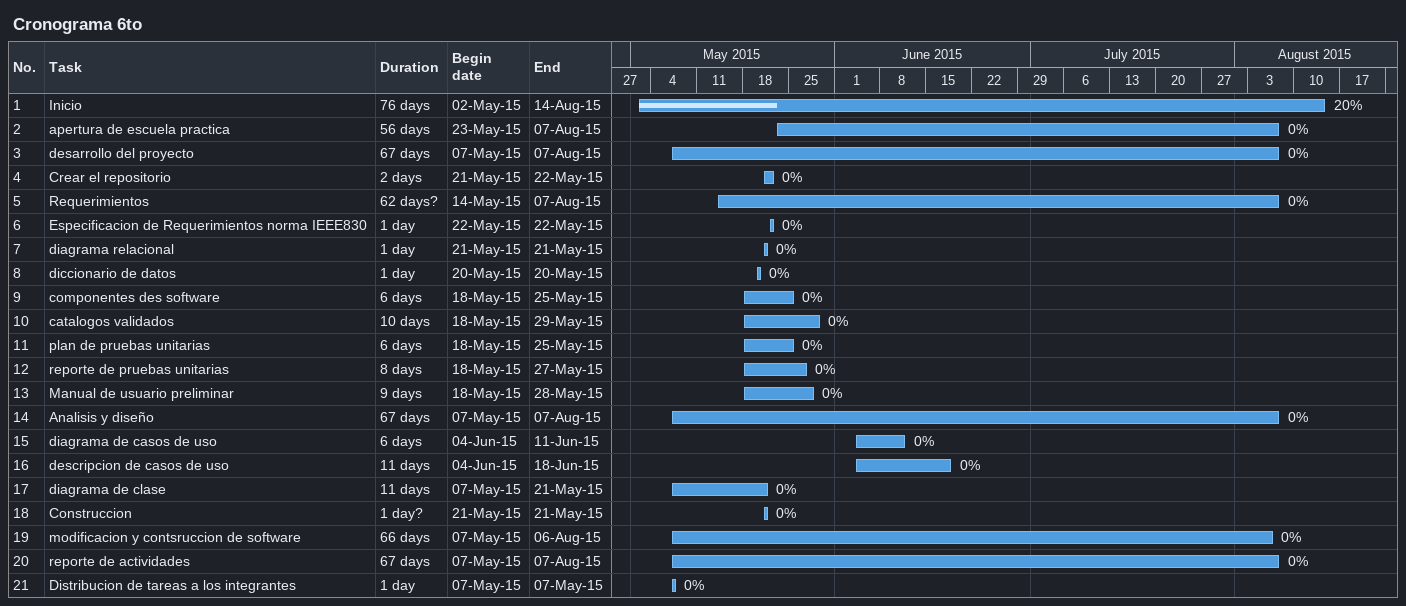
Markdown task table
Cronograma 6to

| ID | Task | Duration | Start | Finish | % complete |
|---|---|---|---|---|---|
| 1 | Inicio | 76d | 2015-05-02 | 2015-08-14 | 20 |
| 2 | apertura de escuela practica | 56d | 2015-05-23 | 2015-08-07 | 0 |
| 3 | desarrollo del proyecto | 67d | 2015-05-07 | 2015-08-07 | 0 |
| 4 | Crear el repositorio | 2d | 2015-05-21 | 2015-05-22 | 0 |
| 5 | Requerimientos | 62d? | 2015-05-14 | 2015-08-07 | 0 |
| 6 | Especificacion de Requerimientos norma IEEE830 | 1d | 2015-05-22 | 2015-05-22 | 0 |
| 7 | diagrama relacional | 1d | 2015-05-21 | 2015-05-21 | 0 |
| 8 | diccionario de datos | 1d | 2015-05-20 | 2015-05-20 | 0 |
| 9 | componentes des software | 6d | 2015-05-18 | 2015-05-25 | 0 |
| 10 | catalogos validados | 10d | 2015-05-18 | 2015-05-29 | 0 |
| 11 | plan de pruebas unitarias | 6d | 2015-05-18 | 2015-05-25 | 0 |
| 12 | reporte de pruebas unitarias | 8d | 2015-05-18 | 2015-05-27 | 0 |
| 13 | Manual de usuario preliminar | 9d | 2015-05-18 | 2015-05-28 | 0 |
| 14 | Analisis y diseño | 67d | 2015-05-07 | 2015-08-07 | 0 |
| 15 | diagrama de casos de uso | 6d | 2015-06-04 | 2015-06-11 | 0 |
| 16 | descripcion de casos de uso | 11d | 2015-06-04 | 2015-06-18 | 0 |
| 17 | diagrama de clase | 11d | 2015-05-07 | 2015-05-21 | 0 |
| 18 | Construccion | 1d? | 2015-05-21 | 2015-05-21 | 0 |
| 19 | modificacion y contsruccion de software | 66d | 2015-05-07 | 2015-08-06 | 0 |
| 20 | reporte de actividades | 67d | 2015-05-07 | 2015-08-07 | 0 |
| 21 | Distribucion de tareas a los integrantes | 1d | 2015-05-07 | 2015-05-07 | 0 |
